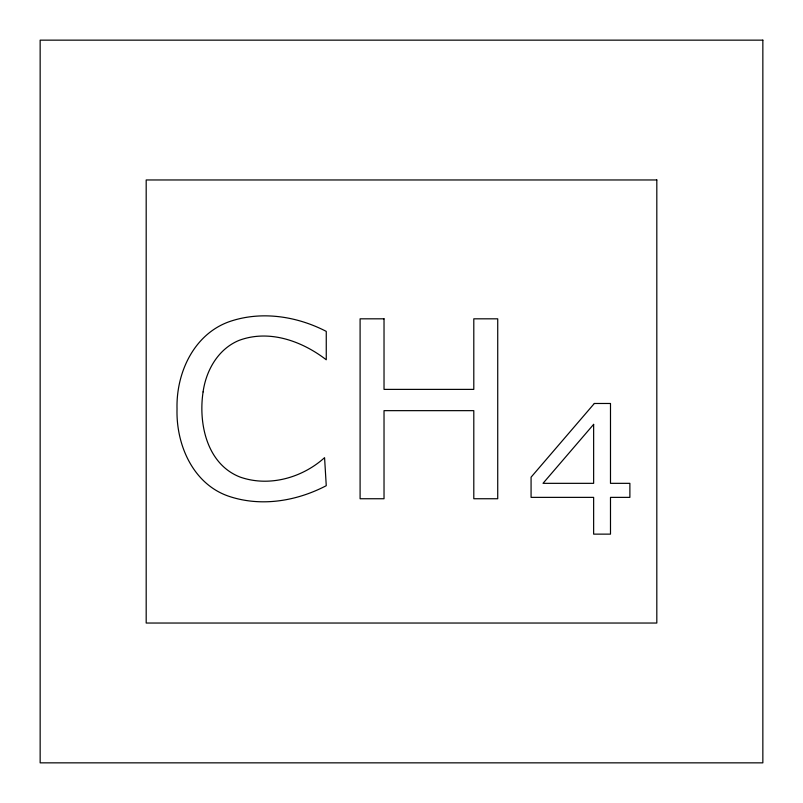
<?xml version="1.0" encoding="UTF-8"?>
<svg xmlns="http://www.w3.org/2000/svg" width="803" height="803" viewBox="0 0 803 803"><rect width="100%" height="100%" fill="white"/><g stroke="black" fill="none" stroke-linecap="round" stroke-linejoin="round"><path stroke-width="1.2" d="M203.089 391.904C198.281 423.703 206.923 464.104 240.047 477.052C269.005 487.25 302.209 477.895 324.573 457.66L326.259 485.695C296.769 501.082 261.627 507.044 229.528 496.505C193.202 484.621 175.977 444.892 177.031 408.958C176.048 373.134 193.653 334.399 229.166 321.712C261.015 310.61 296.719 316.091 326.259 331.388L326.259 359.784C301.988 341.034 269.125 329.19 239.073 340.382C218.205 348.934 206.09 370.324 203.089 391.904M594.34 403.477L531.074 477.193L531.074 497.368L593.638 497.368L593.638 534.136L610.491 534.136L610.491 497.368L629.883 497.368L629.883 483.336L610.491 483.336L610.491 403.477L594.34 403.477M593.638 424.365L543.009 483.336L593.638 483.336L593.638 424.365M762.85 40.15L40.15 40.15L40.15 762.85L762.85 762.85L762.85 40.15M656.814 179.962L146.186 179.962L146.186 623.038L656.814 623.038L656.814 179.962M384.025 318.821L360.095 318.821L360.095 498.743L384.025 498.743L384.025 410.654L473.8 410.654L473.8 498.743L497.73 498.743L497.73 318.821L473.8 318.821L473.8 389.385L384.025 389.385L384.025 318.821"/></g></svg>
